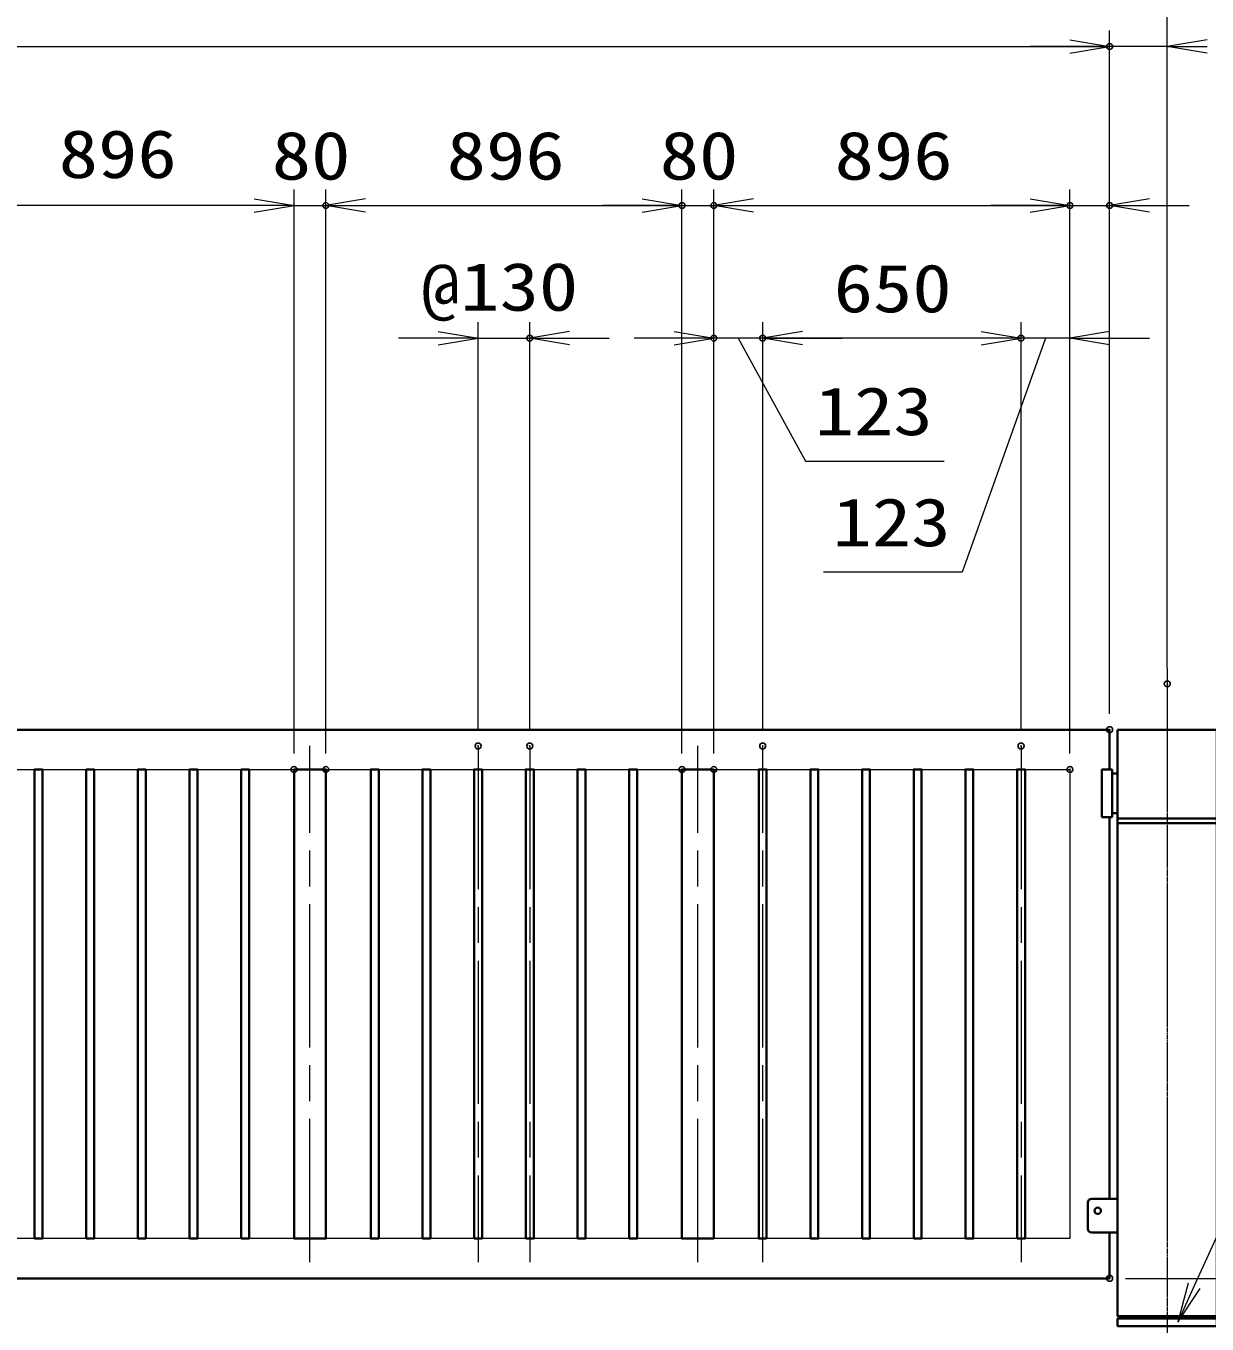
# Model space of a CAD drawing. Units: millimetres at full size. Extents: x -11880 to 11880, y -8400 to 8400.
# Drawn here: x 2132 to 5103, y -868 to 2397 of the extents above; entities that cross this region are included whole.
import ezdxf
from ezdxf.enums import TextEntityAlignment as Align

# ---------------------------------------------------------------- set-up
doc = ezdxf.new("R2010")
doc.units = ezdxf.units.MM
doc.header["$LTSCALE"] = 30
doc.header["$PDMODE"] = 32
doc.header["$PDSIZE"] = 15
doc.linetypes.add('USER2', pattern=[18, 12, -1.5, 3, -1.5])
for name, color, linetype, lineweight in [('0-1_外形線', 7, 'Continuous', 35), ('0-2_0', 7, 'Continuous', 18), ('0-3_寸法線', 4, 'Continuous', 18), ('0-5_細線', 2, 'Continuous', 35), ('0-7_軸線', 200, 'USER2', 15)]:
    doc.layers.add(name, color=color, linetype=linetype, lineweight=lineweight)
doc.layers.add('0-4_Defpoints', color=7, linetype='Continuous')
doc.styles.add('ＭＳ ゴシック', font='')
doc.styles.get('ＭＳ ゴシック').set_extended_font_data('MS Gothic')

# ---------------------------------------------------------------- blocks, each defined once
blk = doc.blocks.new('_Open')
at = {"layer": '0-2_0', "color": 4}
blk.add_line((-30, 5), (0, 0), dxfattribs=at)
blk.add_lwpolyline([(-30, -5), (0, 0), (-30, 0)], dxfattribs=at)
blk = doc.blocks.new('S226')
at = {"layer": '0-3_寸法線'}
for points in [[(2494195.6, 87046629.6), (2467445.2, 87046629.6), (2455578.5, 87020680.8), (2454330.9, 87017952.6)], [(2455123.8, 87020888.8), (2454330.9, 87017952.6), (2456033.2, 87020472.9)]]:
    blk.add_lwpolyline(points, dxfattribs=at)
at = {"layer": '0-3_寸法線', "color": 254, "style": 'ＭＳ ゴシック'}
for s, width, p in [('ベースリング', 0.75, (2471645.2, 87054330.2)), ('SS400 19t', 1.15, (2471213.2, 87048030.2))]:
    blk.add_text(s, height=3637, dxfattribs=dict(at, width=width)).set_placement(p, align=Align.BOTTOM_LEFT)
blk = doc.blocks.new('A$C2B4C19C9')
at = {"layer": '0-1_外形線'}
for p, q in [((-3750, 45000), (3750, 45000)), ((-4950, 42000), (-4170, 42000)), ((-4950, 38400), (-4950, 42000)), ((-4170, 42000), (-4170, 38400)), ((-3750, 41700), (-4170, 41700)), ((-4170, 38400), (-4950, 38400)), ((-4170, 38700), (-3750, 38700)), ((-6000, 9300), (-6000, 7350)), ((-3750, 9600), (-5700, 9600)), ((-5700, 7050), (-3750, 7050)), ((3750, 750), (-3750, 750)), ((-2097, 570), (-2097, 750)), ((2097, 570), (2097, 750))]:
    blk.add_line(p, q, dxfattribs=at)
for points in [[(-3750, 45000), (3750, 45000), (3750, 750), (-3750, 750)], [(-3750, 570), (3750, 570), (3750, 0), (-3750, 0)]]:
    blk.add_lwpolyline(points, close=True, dxfattribs=at)
for centre, start, end in [((-5700, 9300), 90, 180), ((-5700, 7350), 180, 270)]:
    blk.add_arc(centre, 300, start, end, dxfattribs=at)
at = {"layer": '0-5_細線'}
for p, q in [((3750, 38310), (-3750, 38310)), ((3750, 37950), (-3750, 37950))]:
    blk.add_line(p, q, dxfattribs=at)
blk.add_circle((-5250, 8700), 240, dxfattribs=at)
at = {"layer": '0-7_軸線'}
blk.add_line((0, 48459), (0, -27639), dxfattribs=at)

msp = doc.modelspace()

# ---------------------------------------------------------------- linework, layer by layer
at = {"layer": '0-1_外形線'}
for p, q in [((4858.04, 627.03), (4858.04, 527.03)), ((4858.04, 407.03), (4858.04, -552.97)), ((4858.04, -637.97), (4858.04, -752.97)), ((-141.96, -752.97), (4858.04, -752.97))]:
    msp.add_line(p, q, dxfattribs=at)
msp.add_lwpolyline([(4858.04, 627.03), (-141.96, 627.03), (-141.96, 59.53)], dxfattribs=at)
for points in [[(2153.04, -652.97), (2173.04, -652.97), (2173.04, 527.03), (2153.04, 527.03)], [(2283.04, -652.97), (2303.04, -652.97), (2303.04, 527.03), (2283.04, 527.03)], [(2413.04, -652.97), (2433.04, -652.97), (2433.04, 527.03), (2413.04, 527.03)], [(2543.04, -652.97), (2563.04, -652.97), (2563.04, 527.03), (2543.04, 527.03)], [(2673.04, -652.97), (2693.04, -652.97), (2693.04, 527.03), (2673.04, 527.03)], [(2886.04, 527.03), (2806.04, 527.03), (2806.04, -652.97), (2886.04, -652.97)], [(3019.04, -652.97), (2999.04, -652.97), (2999.04, 527.03), (3019.04, 527.03)], [(3129.04, -652.97), (3149.04, -652.97), (3149.04, 527.03), (3129.04, 527.03)], [(3259.04, -652.97), (3279.04, -652.97), (3279.04, 527.03), (3259.04, 527.03)], [(3389.04, -652.97), (3409.04, -652.97), (3409.04, 527.03), (3389.04, 527.03)], [(3519.04, -652.97), (3539.04, -652.97), (3539.04, 527.03), (3519.04, 527.03)], [(3649.04, -652.97), (3669.04, -652.97), (3669.04, 527.03), (3649.04, 527.03)], [(3862.04, 527.03), (3782.04, 527.03), (3782.04, -652.97), (3862.04, -652.97)], [(3995.04, -652.97), (3975.04, -652.97), (3975.04, 527.03), (3995.04, 527.03)], [(4105.04, -652.97), (4125.04, -652.97), (4125.04, 527.03), (4105.04, 527.03)], [(4235.04, -652.97), (4255.04, -652.97), (4255.04, 527.03), (4235.04, 527.03)], [(4365.04, -652.97), (4385.04, -652.97), (4385.04, 527.03), (4365.04, 527.03)], [(4495.04, -652.97), (4515.04, -652.97), (4515.04, 527.03), (4495.04, 527.03)], [(4625.04, -652.97), (4645.04, -652.97), (4645.04, 527.03), (4625.04, 527.03)]]:
    msp.add_lwpolyline(points, close=True, dxfattribs=at)
at = {"layer": '0-2_0'}
msp.add_line((-41.96, 527.03), (4758.04, 527.03), dxfattribs=at)
msp.add_lwpolyline([(4758.04, 527.03), (4758.04, -652.97), (-41.96, -652.97), (-41.96, -432.47)], dxfattribs=at)
at = {"layer": '0-3_寸法線'}
for p, q in [((5003.04, 782.33), (5003.04, 2737.61)), ((4858.04, 667.03), (4858.04, 2385.59)), ((4858.04, 667.03), (4858.04, 2385.59)), ((5003.04, 782.33), (5003.04, 2385.59)), ((-141.96, 2345.59), (4858.04, 2345.59)), ((4758.04, 2345.59), (4658.04, 2345.59)), ((5003.04, 2345.59), (4858.04, 2345.59)), ((2806.04, 567.03), (2806.04, 1985.59)), ((2806.04, 567.03), (2806.04, 1985.59)), ((2886.04, 567.03), (2886.04, 1985.59)), ((2886.04, 567.03), (2886.04, 1985.59)), ((3782.04, 567.03), (3782.04, 1985.59)), ((3782.04, 567.03), (3782.04, 1985.59)), ((3862.04, 567.03), (3862.04, 1985.59)), ((3862.04, 567.03), (3862.04, 1985.59)), ((4758.04, 567.03), (4758.04, 1985.59)), ((4758.04, 567.03), (4758.04, 1985.59)), ((4858.04, 667.03), (4858.04, 1985.59)), ((2806.04, 1945.59), (1910.04, 1945.59)), ((2706.04, 1945.59), (2606.04, 1945.59)), ((2806.04, 1945.59), (2886.04, 1945.59)), ((2886.04, 1945.59), (3782.04, 1945.59)), ((2986.04, 1945.59), (3086.04, 1945.59)), ((3682.04, 1945.59), (3582.04, 1945.59)), ((3782.04, 1945.59), (3862.04, 1945.59)), ((3862.04, 1945.59), (4758.04, 1945.59)), ((3962.04, 1945.59), (4062.04, 1945.59)), ((4658.04, 1945.59), (4558.04, 1945.59)), ((4758.04, 1945.59), (4858.04, 1945.59)), ((4958.04, 1945.59), (5058.04, 1945.59)), ((3269.04, 626.03), (3269.04, 1651.78)), ((3399.04, 626.03), (3399.04, 1651.78)), ((3862.04, 567.03), (3862.04, 1651.78)), ((3985.04, 626.03), (3985.04, 1651.78)), ((3985.04, 626.03), (3985.04, 1651.78)), ((4635.04, 626.03), (4635.04, 1651.78)), ((4635.04, 626.03), (4635.04, 1651.78)), ((4758.04, 567.03), (4758.04, 1651.78)), ((3169.04, 1611.78), (3069.04, 1611.78)), ((3269.04, 1611.78), (3399.04, 1611.78)), ((3499.04, 1611.78), (3599.04, 1611.78)), ((3762.04, 1611.78), (3662.04, 1611.78)), ((3985.04, 1611.78), (3862.04, 1611.78)), ((4635.04, 1611.78), (3985.04, 1611.78)), ((4085.04, 1611.78), (4185.04, 1611.78)), ((4535.04, 1611.78), (4435.04, 1611.78)), ((4758.04, 1611.78), (4635.04, 1611.78)), ((4858.04, 1611.78), (4958.04, 1611.78)), ((4898.04, -752.97), (6840.27, -752.97)), ((4898.04, -752.97), (6840.27, -752.97))]:
    msp.add_line(p, q, dxfattribs=at)
for points in [[(3923.54, 1611.78), (4092.83, 1302.77), (4441.63, 1302.77)], [(4696.54, 1611.78), (4486.56, 1023.39), (4137.76, 1023.39)]]:
    msp.add_lwpolyline(points, dxfattribs=at)
at = {"layer": '0-4_Defpoints'}
for p in [(4858.04, 2345.59), (2886.04, 1945.59), (3782.04, 1945.59), (3862.04, 1945.59), (4758.04, 1945.59), (4858.04, 1945.59), (3399.04, 1611.78), (3862.04, 1611.78), (3985.04, 1611.78), (4635.04, 1611.78), (5003.04, 742.33), (4858.04, 627.03), (3269.04, 586.03), (3399.04, 586.03), (3985.04, 586.03), (4635.04, 586.03), (2806.04, 527.03), (2886.04, 527.03), (3782.04, 527.03), (3862.04, 527.03), (4758.04, 527.03), (4858.04, -752.97)]:
    msp.add_point(p, dxfattribs=at)
at = {"layer": '0-7_軸線'}
for p, q in [((5003.04, 781.6), (5003.04, -1752.44)), ((2846.04, -711.97), (2846.04, 586.03)), ((3269.04, 586.03), (3269.04, -711.97)), ((3399.04, 586.03), (3399.04, -711.97)), ((3822.04, -711.97), (3822.04, 586.03)), ((3985.04, -711.97), (3985.04, 586.03)), ((4635.04, 586.03), (4635.04, -711.97))]:
    msp.add_line(p, q, dxfattribs=at)

# ---------------------------------------------------------------- block references
at = {"layer": '0-1_外形線', "xscale": 0.03333333, "yscale": 0.03333333}
msp.add_blockref('A$C2B4C19C9', (5003.04, -872.97), dxfattribs=at)
at = {"layer": '0-3_寸法線'}
for name, p, xscale, yscale in [('_Open', (4858.04, 2345.59), 3.333333, 3.333333), ('_Open', (4858.04, 2345.59), 3.333333, 3.333333), ('_Open', (2806.04, 1945.59), 3.333333, 3.333333), ('_Open', (2806.04, 1945.59), 3.333333, 3.333333), ('_Open', (3782.04, 1945.59), 3.333333, 3.333333), ('_Open', (3782.04, 1945.59), 3.333333, 3.333333), ('_Open', (4758.04, 1945.59), 3.333333, 3.333333), ('_Open', (4758.04, 1945.59), 3.333333, 3.333333), ('_Open', (3269.04, 1611.78), 3.333333, 3.333333), ('_Open', (3862.04, 1611.78), 3.333333, 3.333333), ('_Open', (4635.04, 1611.78), 3.333333, 3.333333), ('_Open', (4635.04, 1611.78), 3.333333, 3.333333), ('S226', (-76781.76, -2901460.98), 0.03333333, 0.03333333)]:
    msp.add_blockref(name, p, dxfattribs=dict(at, xscale=xscale, yscale=yscale))
at = {"layer": '0-3_寸法線', "xscale": 3.333333, "yscale": 3.333333, "rotation": 180}
for p in [(5003.04, 2345.59), (2886.04, 1945.59), (2886.04, 1945.59), (3862.04, 1945.59), (3862.04, 1945.59), (4858.04, 1945.59), (3399.04, 1611.78), (3985.04, 1611.78), (3985.04, 1611.78), (4758.04, 1611.78)]:
    msp.add_blockref('_Open', p, dxfattribs=at)

# ---------------------------------------------------------------- texts
at = {"layer": '0-3_寸法線', "color": 254, "style": 'ＭＳ ゴシック', "width": 1.2}
for s, p in [('896', (2214.04, 1978.28)), ('80', (2750.04, 1974.28)), ('896', (3190.04, 1974.28)), ('80', (3726.04, 1974.28)), ('896', (4166.04, 1974.28)), ('@130', (3125.24, 1644.46)), ('650', (4163.64, 1640.46)), ('123', (4116.03, 1331.46)), ('123', (4160.96, 1052.08))]:
    msp.add_text(s, height=121.2, dxfattribs=at).set_placement(p, align=Align.BOTTOM_LEFT)

doc.saveas('drawing.dxf')
